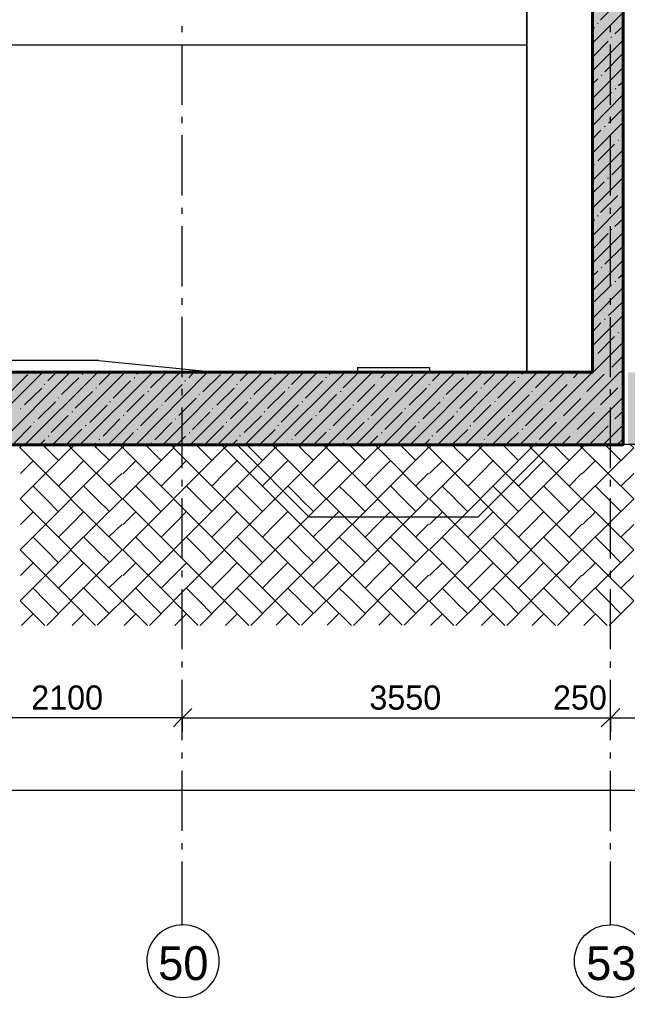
# Model space of a CAD drawing. Header units: millimetres. Extents: x -136833 to 49383, y -8033 to 344618.
# Drawn here: x -31402 to -26356, y 39971 to 48081 of the extents above; entities that cross this region are included whole.
import ezdxf

# ---------------------------------------------------------------- set-up
doc = ezdxf.new("R2010")
doc.units = ezdxf.units.MM
doc.layers.add('PDF _Геометрия', color=7, linetype='Continuous', true_color=0x1d1d1d)
doc.layers.add('PDF _Сплошная заливка', color=7, linetype='Continuous', true_color=0xffffff)
doc.layers.add('PDF _Текст', color=7, linetype='Continuous')

msp = doc.modelspace()

# ---------------------------------------------------------------- hatches: boundary and pattern name
at = {"layer": 'PDF _Сплошная заливка', "transparency": 33554559}
h = msp.add_hatch(color=256, dxfattribs=at)
h.paths.add_polyline_path([(-99774.8, 44556.2), (-99774.8, 45156.6), (-104045.4, 45156.6), (-104045.4, 44556.2)])
h.paths.add_polyline_path([(646.3, 44556.2), (646.3, 45156.6), (-26352.2, 45156.6), (-26352.2, 44556.2)])
h.paths.add_polyline_path([(-26398.8, 44556.2), (-26398.8, 45156.6), (-50899.8, 45156.6), (-50899.8, 44556.2)])
h.paths.add_polyline_path([(-50950.6, 44556.2), (-50950.6, 45156.6), (-98974.8, 45156.6), (-98974.8, 44556.2)])

# ---------------------------------------------------------------- linework, layer by layer
at = {"layer": 'PDF _Геометрия', "color": 7, "lineweight": 9}
for points in [[(-26595.6, 59514.9), (-26392.5, 59514.9), (-26392.5, 60933), (-26392.5, 45155.4)], [(-31894, 47872.8), (-27190.9, 47872.8), (-27190.9, 48283.4), (-27190.9, 45154.9), (-27990.9, 45154.9)], [(-30051.3, 47976.3), (-30051.3, 48027.1)], [(-26497.8, 47975.8), (-26497.8, 48026.6)], [(-30051.3, 47375.2), (-30051.3, 47874.7)], [(-27190.9, 45154.9), (-27190.9, 47872.8)], [(-26497.8, 47374.7), (-26497.8, 47874.2)], [(-30051.3, 47222.8), (-30051.3, 47273.6)], [(-26497.8, 47222.3), (-26497.8, 47273.1)], [(-30051.3, 46621.7), (-30051.3, 47121.2)], [(-26497.8, 46621.2), (-26497.8, 47120.7)], [(-30051.3, 46469.3), (-30051.3, 46520.1)], [(-26497.8, 46468.8), (-26497.8, 46519.6)], [(-30051.3, 45868.2), (-30051.3, 46367.8)], [(-26497.8, 45867.7), (-26497.8, 46367.2)], [(-30051.3, 45715.8), (-30051.3, 45770.8)], [(-26497.8, 45715.3), (-26497.8, 45770.3)], [(-30051.3, 45114.8), (-30051.3, 45614.3)], [(-26497.8, 45114.2), (-26497.8, 45613.7)], [(-30744.4, 45252.8), (-31896, 45252.8)], [(-30743.3, 45252.5), (-29744.2, 45155.1)], [(-29746.2, 45155.7), (-28594.8, 45155.7), (-28594.8, 45193.9)], [(-28599.1, 45195.1), (-27998.1, 45195.1), (-27998.1, 45157), (-28599.1, 45157)], [(251.1, 45156.7), (640.3, 45156.7), (640.3, 44555.6), (-97975.2, 44555.6)], [(-26646.9, 45156.8), (-27197.4, 45156.8)], [(-30051.3, 44962.4), (-30051.3, 45017.4)], [(-26497.8, 44961.8), (-26497.8, 45016.8)], [(-30051.3, 44361.3), (-30051.3, 44865)], [(-26497.8, 44360.7), (-26497.8, 44864.5)], [(-29597.1, 44555.6), (-26997.9, 44555.6), (-27599.3, 43954.5)], [(-29595.5, 44555), (-28998.4, 43953.9)], [(-30051.3, 44208.9), (-30051.3, 44263.9)], [(-26497.8, 44208.3), (-26497.8, 44263.3)], [(-30051.3, 43612), (-30051.3, 44111.5)], [(-26497.8, 43611.4), (-26497.8, 44110.9)], [(-27594.5, 43953.1), (-28996, 43953.1)], [(-30051.3, 43455.4), (-30051.3, 43510.4)], [(-26497.8, 43454.8), (-26497.8, 43509.8)], [(-30051.3, 42858.5), (-30051.3, 43358)], [(-26497.8, 42857.9), (-26497.8, 43357.4)], [(-30051.3, 42706.1), (-30051.3, 42756.9)], [(-26497.8, 42705.5), (-26497.8, 42756.3)], [(-30051.3, 42105), (-30051.3, 42604.5)], [(-26497.8, 42104.4), (-26497.8, 42603.9)], [(-30051.3, 42291.2), (-30051.3, 42397.1)], [(-26497.8, 42290.7), (-26497.8, 42396.5)], [(-32151.1, 42291.2), (-30051.3, 42291.2), (-30051.3, 42172.7)], [(-30049.3, 42290.7), (-26497.8, 42290.7), (-26497.8, 42172.2)], [(-26973.3, 42289.7), (-26532.9, 42289.7)], [(-26531.3, 42289.2), (-26366.2, 42289.2)], [(-26493.3, 42289.2), (-26243.3, 42289.2), (-26243.3, 42170.6)], [(-30051.3, 41952.6), (-30051.3, 42003.4)], [(-26497.8, 41952), (-26497.8, 42002.8)], [(-30051.3, 41351.5), (-30051.3, 41851)], [(-26497.8, 41350.9), (-26497.8, 41850.4)], [(-103561.8, 41688.5), (175.3, 41688.5)], [(-30051.3, 41199.1), (-30051.3, 41249.9)], [(-26497.8, 41198.5), (-26497.8, 41249.3)], [(-30051.3, 40568.4), (-30051.3, 41097.5)], [(-26497.8, 40567.8), (-26497.8, 41096.9)]]:
    msp.add_lwpolyline(points, dxfattribs=at)
at = {"layer": 'PDF _Геометрия', "color": 7, "lineweight": 40}
for points in [[(-50895.1, 44554.3), (-26392.5, 44554.3), (-26392.5, 45155.4), (-26392.5, 48283.9), (-26392.5, 48525.2), (-26392.5, 52534.1), (-26392.5, 52775.4), (-44091.7, 52775.4)], [(-44096.1, 48285.1), (-26646.9, 48285.1), (-26646.9, 45156.8), (-50648.6, 45156.8)]]:
    msp.add_lwpolyline(points, dxfattribs=at)
at = {"layer": 'PDF _Геометрия', "lineweight": 9}
for points in [[(-26580.5, 48077.9), (-26436.4, 48221.8)], [(-26642.2, 47890.2), (-26392.5, 48140)], [(-26641.8, 48004.4), (-26629.4, 48017.1)], [(-26603.1, 48047.7), (-26603.1, 48051.8)], [(-26460, 47962.1), (-26392.5, 48025.6)], [(-26489, 47933.4), (-26489, 47937.6)], [(-26642.3, 47775.9), (-26515.3, 47902.9)], [(-26642.2, 47661.6), (-26392.5, 47911.3)], [(-26545.4, 47649), (-26401.3, 47792.9)], [(-26642.2, 47433), (-26392.5, 47682.8)], [(-26571.9, 47618.6), (-26568, 47622.9)], [(-26645.6, 47548.1), (-26603.1, 47590.4)], [(-26430.5, 47534.6), (-26392.5, 47568.5)], [(-26642.2, 47204.4), (-26392.5, 47458.4)], [(-26633, 47336.5), (-26489, 47476.2)], [(-26457.8, 47504.4), (-26453.9, 47508.6)], [(-26515, 47221.3), (-26392.5, 47344.1)], [(-26642.2, 46980), (-26392.5, 47229.8)], [(-26644.8, 47094.9), (-26576.7, 47162.6)], [(-26545.6, 47191.9), (-26541.6, 47196.2)], [(-26602.2, 46908.7), (-26462.7, 47048.4)], [(-26431.5, 47077.7), (-26427.6, 47081.9)], [(-26401, 47107), (-26392.5, 47115.5)], [(-26642.2, 46751.4), (-26392.5, 47001.2)], [(-26629.4, 46878.4), (-26629.4, 46882.6)], [(-26485.5, 46793.8), (-26392.5, 46886.9)], [(-26647.9, 46638.6), (-26550.4, 46736)], [(-26642.2, 46522.8), (-26392.5, 46772.6)], [(-26515.3, 46764.1), (-26515.3, 46768.4)], [(-26401.3, 46649.9), (-26401.3, 46654.1)], [(-26580.5, 46482.1), (-26436.4, 46621.8)], [(-26642.2, 46294.2), (-26392.5, 46544)], [(-26641.8, 46408.5), (-26629.4, 46421.2)], [(-26603.1, 46451.7), (-26603.1, 46456)], [(-26460, 46366.2), (-26392.5, 46429.7)], [(-26642.2, 46065.6), (-26392.5, 46315.4)], [(-26489, 46337.5), (-26489, 46341.7)], [(-26642.3, 46179.9), (-26515.3, 46306.9)], [(-26545.4, 46053), (-26401.3, 46192.7)], [(-26642.2, 45837), (-26392.5, 46086.8)], [(-26645.6, 45952.2), (-26603.1, 45994.5)], [(-26571.9, 46022.6), (-26568, 46026.9)], [(-26457.8, 45908.4), (-26453.9, 45912.6)], [(-26430.5, 45938.6), (-26392.5, 45972.5)], [(-26642.2, 45608.4), (-26392.5, 45858.2)], [(-26633, 45740.6), (-26489, 45880.3)], [(-26515, 45625.4), (-26392.5, 45743.9)], [(-26642.2, 45379.8), (-26392.5, 45629.6)], [(-26545.6, 45596), (-26541.6, 45596)], [(-26644.8, 45494.7), (-26576.7, 45566.7)], [(-26401, 45511.1), (-26392.5, 45519.5)], [(-26602.2, 45312.8), (-26462.7, 45452.5)], [(-26431.5, 45481.8), (-26427.6, 45486)], [(-26642.2, 45155.4), (-26392.5, 45405.2)], [(-26629.4, 45282.4), (-26629.4, 45282.4)], [(-26485.5, 45197.8), (-26392.5, 45290.9)], [(-26413.5, 45155.4), (-26392.5, 45176.6)], [(-31810.8, 44555.4), (-31209.4, 45156.6)], [(-31582.1, 44555.6), (-30981.3, 45156.7)], [(-31476, 44994.5), (-31332.3, 45138.4)], [(-31354.1, 44555.7), (-30753.2, 45156.9)], [(-31167.4, 45084.7), (-31095.4, 45156.6)], [(-31126, 44555.9), (-30525.1, 45157)], [(-31054.8, 44971), (-30911.1, 45110.7)], [(-30898, 44556), (-30296.9, 45157.1)], [(-30880.4, 45138.7), (-30876, 45142.9)], [(-30740.4, 45055.3), (-30639.1, 45156.9)], [(-30665.5, 44554.8), (-30068.8, 45156)], [(-30450.5, 45108.3), (-30446.1, 45112.5)], [(-30437.4, 44555), (-29840.7, 45156.2)], [(-30428, 45140.1), (-30411, 45157.1)], [(-30314.3, 45026), (-30182.9, 45157.2)], [(-30213.8, 44555.2), (-29612.6, 45156.3)], [(-29997.2, 45109.5), (-29954.7, 45156.1)], [(-29985.7, 44555.3), (-29384.4, 45156.4)], [(-29879.5, 44994.2), (-29735.4, 45138.1)], [(-29757.6, 44555.5), (-29156.3, 45156.5)], [(-29570.4, 45084.4), (-29498.5, 45156.4)], [(-29529.5, 44555.5), (-28928.2, 45156.7)], [(-29458.3, 44970.7), (-29314.2, 45110.4)], [(-29301.5, 44555.7), (-28700.1, 45156.8)], [(-29279.1, 45138.4), (-29279.1, 45142.6)], [(-29143.9, 45055), (-29042.2, 45156.6)], [(-29072.7, 44555.9), (-28471.9, 45157)], [(-28858, 45110.6), (-28858, 45114.9)], [(-28844.6, 44556), (-28243.8, 45157.1)], [(-28830.8, 45139.8), (-28814.1, 45156.7)], [(-28716.9, 45025.7), (-28586, 45156.9)], [(-28612.6, 44554.9), (-28015.7, 45156)], [(-28404.2, 45110.4), (-28357.9, 45157)], [(-28384.5, 44555), (-27787.6, 45156.1)], [(-28282.3, 44993.9), (-28138.5, 45137.8)], [(-28160.3, 44555.2), (-27559.4, 45156.3)], [(-27973.3, 45084.1), (-27901.6, 45156)], [(-27932.1, 44555.3), (-27331.3, 45156.4)], [(-27861, 44970.4), (-27717.4, 45110.1)], [(-27704, 44555.4), (-27103.2, 45156.5)], [(-27682.3, 45138.1), (-27682.3, 45142.3)], [(-27547.2, 45054.7), (-27445.4, 45156.3)], [(-27475.9, 44555.5), (-26875.1, 45156.7)], [(-27261.1, 45110.3), (-27261.1, 45114.6)], [(-27247.7, 44555.7), (-26646.9, 45156.8)], [(-27234.1, 45139.5), (-27217.2, 45156.4)], [(-27120.1, 45025.4), (-26989.1, 45156.6)], [(-27020.2, 44555.9), (-26418.8, 45157)], [(-26803.4, 45110.1), (-26761, 45156.7)], [(-26694.4, 44996.2), (-26550.4, 45140.1)], [(-26515.3, 45168.2), (-26515.3, 45168.2)], [(-31362.1, 44884.5), (-31218.2, 45024.1)], [(-31196.3, 45054.8), (-31191.9, 45059)], [(-30766.4, 45024.4), (-30762, 45028.6)], [(-30624.9, 44940.6), (-30481.2, 45084.5)], [(-30194.9, 44910.3), (-30051.3, 45054.2)], [(-30029.4, 45084.8), (-30024.9, 45084.8)], [(-29765, 44884.2), (-29621.3, 45023.9)], [(-29599.5, 45054.5), (-29595, 45058.7)], [(-29169.6, 45024.1), (-29165.1, 45028.4)], [(-29028.3, 44940.3), (-28884.3, 45084.3)], [(-28598.3, 44910), (-28454.4, 45053.9)], [(-28428.1, 45084.6), (-28428.1, 45084.6)], [(-28168.4, 44883.9), (-28024.5, 45023.6)], [(-27998.1, 45054.2), (-27998.1, 45058.4)], [(-27568.2, 45023.9), (-27568.2, 45028.1)], [(-27431, 44940.1), (-27287.4, 45084)], [(-27001.7, 44909.7), (-26857.5, 45053.6)], [(-26831.2, 45084.3), (-26831.2, 45084.3)], [(-26580.5, 44886.2), (-26436.4, 45025.9)], [(-26401.3, 45053.9), (-26401.3, 45058.2)], [(-31082.2, 44940.6), (-31077.8, 44944.8)], [(-30940.9, 44856.8), (-30797.1, 44996.4)], [(-30511, 44826.4), (-30367.1, 44970.3)], [(-30336.4, 44994.1), (-30332, 44998.3)], [(-30081, 44796.1), (-29937.2, 44939.9)], [(-29915.3, 44970.6), (-29910.9, 44970.6)], [(-29485.4, 44940.2), (-29480.9, 44944.5)], [(-29344.4, 44856.5), (-29200.2, 44996.1)], [(-28914.4, 44826.1), (-28770.3, 44970.1)], [(-28735.2, 44993.8), (-28735.2, 44998.1)], [(-28484.4, 44795.8), (-28340.3, 44939.7)], [(-28314, 44970.3), (-28314, 44970.3)], [(-27884.1, 44940), (-27884.1, 44944.2)], [(-27747.1, 44856.2), (-27603.3, 44995.9)], [(-27317.1, 44825.8), (-27173.4, 44969.8)], [(-27147.1, 44996.1), (-27147.1, 45000.4)], [(-26887.1, 44795.5), (-26743.4, 44939.4)], [(-26786.3, 44554.3), (-26392.5, 44948)], [(-26717.1, 44970.1), (-26717.1, 44970.1)], [(-31398.1, 44856.7), (-31393.7, 44856.7)], [(-31248.2, 44770.2), (-31104.1, 44909.9)], [(-30818.3, 44739.8), (-30674.2, 44883.8)], [(-30652.3, 44910.2), (-30647.9, 44914.4)], [(-30397.1, 44712.2), (-30253.1, 44856.1)], [(-30222.4, 44884.1), (-30218, 44884.1)], [(-29801.3, 44856.4), (-29796.8, 44856.4)], [(-29651, 44769.9), (-29507.3, 44909.6)], [(-29229.8, 44742.3), (-29086.1, 44886.2)], [(-29055.5, 44909.9), (-29051, 44914.1)], [(-28799.9, 44711.9), (-28656.2, 44855.8)], [(-28634.4, 44886.4), (-28629.9, 44886.4)], [(-28204.4, 44856.1), (-28199.9, 44856.1)], [(-28054.5, 44769.6), (-27910.4, 44909.4)], [(-27633.2, 44741.9), (-27489.2, 44885.8)], [(-27454.1, 44909.7), (-27454.1, 44913.9)], [(-27203.2, 44711.6), (-27059.3, 44855.5)], [(-27033, 44886.1), (-27033, 44886.1)], [(-26603.1, 44855.8), (-26603.1, 44855.8)], [(-31138.7, 44657.4), (-30998.9, 44797)], [(-30968.2, 44826.3), (-30963.8, 44830.6)], [(-30708.7, 44627), (-30568.9, 44770.9)], [(-30538.2, 44796), (-30533.8, 44800.2)], [(-29967.1, 44681.8), (-29823.1, 44825.7)], [(-29537.1, 44655.7), (-29393.2, 44795.4)], [(-29371.3, 44826), (-29366.9, 44830.3)], [(-29115.9, 44628), (-28972.1, 44771.9)], [(-28941.4, 44795.7), (-28937, 44799.9)], [(-28369.9, 44681.6), (-28226.3, 44825.4)], [(-27940.5, 44655.4), (-27796.3, 44795.1)], [(-27770, 44825.7), (-27770, 44830)], [(-27519.3, 44627.7), (-27375.2, 44771.6)], [(-27340.1, 44795.4), (-27340.1, 44799.6)], [(-26918.9, 44771.9), (-26918.9, 44771.9)], [(-26773.2, 44681.3), (-26629.4, 44825.2)], [(-26460, 44770.2), (-26392.5, 44833.7)], [(-31445.4, 44566.6), (-31305.9, 44710.5)], [(-31284, 44742.5), (-31279.6, 44742.5)], [(-30854.1, 44712.1), (-30849.7, 44716.3)], [(-30278.7, 44596.6), (-30139, 44740.6)], [(-30108.3, 44769.9), (-30103.9, 44769.9)], [(-29853.2, 44567.6), (-29709.1, 44711.5)], [(-29687.2, 44742.2), (-29682.8, 44742.2)], [(-29257.3, 44711.8), (-29252.8, 44716.1)], [(-28686, 44597.7), (-28542.1, 44741.6)], [(-28511.5, 44769.6), (-28507, 44769.6)], [(-28256, 44567.3), (-28112.2, 44711.2)], [(-28090.4, 44741.9), (-28085.9, 44741.9)], [(-27660.5, 44711.5), (-27655.9, 44715.7)], [(-27089.3, 44597.4), (-26945.3, 44741.3)], [(-26659.3, 44567), (-26515.3, 44711)], [(-26557.6, 44554.3), (-26392.5, 44719.4)], [(-26489, 44741.6), (-26489, 44741.6)], [(-31161.2, 44625.5), (-31156.8, 44629.8)], [(-31011.6, 44555.9), (-30884.8, 44682.9)], [(-30551.9, 44555.1), (-30454.9, 44656.7)], [(-30424.2, 44681.7), (-30419.8, 44686)], [(-30097.1, 44554.4), (-30024.9, 44626.4)], [(-29994.3, 44655.6), (-29989.8, 44655.6)], [(-29573.1, 44627.9), (-29568.7, 44632.2)], [(-29410.5, 44554.2), (-29279.1, 44681.1)], [(-28959.8, 44556.1), (-28858, 44657.7)], [(-28827.4, 44681.5), (-28822.9, 44685.7)], [(-28500.1, 44555.4), (-28428.1, 44627.4)], [(-28397.5, 44655.4), (-28393, 44655.4)], [(-27976.3, 44627.7), (-27971.8, 44631.9)], [(-27813.7, 44553.9), (-27682.3, 44680.9)], [(-27362.5, 44555.8), (-27261.1, 44657.4)], [(-27230.6, 44681.2), (-27226, 44685.4)], [(-26903, 44555.1), (-26831.2, 44627.1)], [(-26804.9, 44657.7), (-26804.9, 44657.7)], [(-31234.4, 44554), (-31191.9, 44596.3)], [(-30783.3, 44555.9), (-30770.7, 44568.6)], [(-30740, 44597.9), (-30735.6, 44602.1)], [(-30310.1, 44567.5), (-30305.7, 44571.8)], [(-29637.6, 44553.7), (-29595, 44596)], [(-29186.6, 44555.6), (-29173.9, 44568.3)], [(-29143.2, 44597.6), (-29138.8, 44601.8)], [(-28713.3, 44567.2), (-28708.8, 44571.5)], [(-28044.6, 44554.7), (-27998.1, 44597)], [(-27585.1, 44554), (-27568.2, 44566.7)], [(-27546.4, 44597.3), (-27541.9, 44601.5)], [(-27116.5, 44567), (-27112, 44571.2)], [(-26443.9, 44554.4), (-26401.3, 44596.7)]]:
    msp.add_lwpolyline(points, dxfattribs=at)
at = {"layer": 'PDF _Геометрия', "color": 7, "lineweight": 9}
msp.add_lwpolyline([(-31894.7, 45155.1), (-29744.2, 45155.1)], close=True, dxfattribs=at)
at = {"layer": 'PDF _Геометрия', "color": 28, "lineweight": 9, "true_color": 0x0e0e0e}
for points in [[(-31401.8, 44530.5), (-31376.1, 44556)], [(-31395.9, 43258.8), (-30972.5, 43682.2), (-31395.9, 44105.5), (-30972.5, 44528.8), (-30993.9, 44554.2)], [(-31175.8, 43055.6), (-30972.5, 43258.8), (-31395.9, 43682.2), (-30972.5, 44105.5), (-31395.9, 44528.8)], [(-31183.1, 44528.5), (-31204.4, 44553.8)], [(-31077.8, 44422.8), (-31183.7, 44528.6)], [(-30979, 43260.8), (-30551.4, 43684.1), (-30979, 44107.5), (-30551.4, 44530.7), (-30576.6, 44556.1)], [(-30758.6, 43057.7), (-30551.4, 43260.8), (-30979, 43684.1), (-30551.4, 44107.5), (-30979, 44530.7)], [(-30972.5, 44528.8), (-30972.5, 44528.8)], [(-30972.5, 44528.8), (-30972.5, 44528.8)], [(-30971.3, 44528.5), (-30946.2, 44553.9)], [(-30762, 44529.1), (-30783.3, 44554.5)], [(-30656.7, 44423.5), (-30762.4, 44529.3)], [(-30551.4, 44530.7), (-30551.4, 44530.7)], [(-30551.4, 44530.7), (-30551.4, 44530.7)], [(-30546.5, 44529.2), (-30525.1, 44554.6)], [(-30544.6, 43258.8), (-30121.5, 43682), (-30544.6, 44105.4), (-30121.5, 44528.7), (-30146.7, 44554.2)], [(-30324.5, 43055.6), (-30121.5, 43258.8), (-30544.6, 43682), (-30121.5, 44105.4), (-30544.6, 44528.7)], [(-30332, 44528.4), (-30357.3, 44553.8)], [(-30226.7, 44422.7), (-30332.9, 44528.6)], [(-30124.8, 44529.8), (-30103.9, 44555.3)], [(-30123.9, 43259.4), (-29700.3, 43682.7), (-30123.9, 44106.1), (-29700.3, 44529.4), (-29725.7, 44554.8)], [(-29903.5, 43056.2), (-29700.3, 43259.4), (-30123.9, 43682.7), (-29700.3, 44106.1), (-30123.9, 44529.4)], [(-30121.5, 44528.7), (-30121.5, 44528.7)], [(-30121.5, 44528.7), (-30121.5, 44528.7)], [(-29910.9, 44529.1), (-29936.2, 44554.4)], [(-29805.6, 44423.4), (-29911.5, 44529.2)], [(-29702.5, 43260.1), (-29279.1, 43683.4), (-29702.5, 44106.7), (-29279.1, 44530), (-29300.2, 44555.5)], [(-29482.5, 43056.9), (-29279.1, 43260.1), (-29702.5, 43683.4), (-29279.1, 44106.7), (-29702.5, 44530)], [(-29700.3, 44529.4), (-29700.3, 44529.4)], [(-29700.3, 44529.4), (-29700.3, 44529.4)], [(-29699.4, 44529.1), (-29674, 44554.5)], [(-29489.7, 44529.7), (-29515.2, 44555.1)], [(-29384.4, 44424.1), (-29490.2, 44529.9)], [(-29281.1, 43260.8), (-28858, 43684.1), (-29281.1, 44107.4), (-28858, 44530.7), (-28879.1, 44556.1)], [(-29060.9, 43057.6), (-28858, 43260.8), (-29281.1, 43684.1), (-28858, 44107.4), (-29281.1, 44530.7)], [(-29279.1, 44530), (-29279.1, 44530)], [(-29279.1, 44530), (-29279.1, 44530)], [(-29278.3, 44529.8), (-29252.8, 44555.2)], [(-29068.6, 44530.4), (-29089.7, 44555.8)], [(-28963.3, 44424.7), (-29068.8, 44530.5)], [(-28858, 44530.7), (-28858, 44530.7)], [(-28858, 44530.7), (-28858, 44530.7)], [(-28857.3, 44530.4), (-28831.7, 44555.8)], [(-28855.5, 43260), (-28428.1, 43683.3), (-28855.5, 44106.7), (-28428.1, 44530), (-28453.8, 44555.4)], [(-28631.2, 43056.9), (-28428.1, 43260), (-28855.5, 43683.3), (-28428.1, 44106.7), (-28855.5, 44530)], [(-28638.6, 44529.7), (-28664.3, 44555.1)], [(-28533.4, 44424), (-28639.3, 44529.8)], [(-28430.3, 43260.7), (-28006.9, 43684), (-28430.3, 44107.4), (-28006.9, 44530.6), (-28032.1, 44556)], [(-28210.2, 43057.5), (-28006.9, 43260.7), (-28430.3, 43684), (-28006.9, 44107.4), (-28430.3, 44530.6)], [(-28428.1, 44530), (-28428.1, 44530)], [(-28428.1, 44530), (-28428.1, 44530)], [(-28423, 44528.4), (-28401.7, 44553.8)], [(-28217.5, 44530.3), (-28242.6, 44555.7)], [(-28112.2, 44424.6), (-28217.9, 44530.5)], [(-28006.9, 44530.6), (-28006.9, 44530.6)], [(-28006.9, 44530.6), (-28006.9, 44530.6)], [(-28001.9, 44529.1), (-27980.6, 44554.5)], [(-28000.2, 43258.7), (-27577, 43682), (-28000.2, 44105.4), (-27577, 44528.7), (-27602.3, 44554.1)], [(-27780.5, 43055.5), (-27577, 43258.7), (-28000.2, 43682), (-27577, 44105.4), (-28000.2, 44528.7)], [(-27787.6, 44528.3), (-27812.8, 44553.7)], [(-27682.3, 44422.7), (-27787.8, 44528.5)], [(-27579.4, 43259.3), (-27155.8, 43682.6), (-27579.4, 44106), (-27155.8, 44529.3), (-27177.3, 44554.7)], [(-27358.8, 43056.1), (-27155.8, 43259.3), (-27579.4, 43682.6), (-27155.8, 44106), (-27579.4, 44529.3)], [(-27577, 44528.7), (-27577, 44528.7)], [(-27577, 44528.7), (-27577, 44528.7)], [(-27575.9, 44528.4), (-27550.7, 44553.8)], [(-27366.4, 44529), (-27387.8, 44554.4)], [(-27261.1, 44423.3), (-27367.1, 44529.1)], [(-27158, 43260), (-26734.7, 43683.3), (-27158, 44106.6), (-26734.7, 44530), (-26755.6, 44555.4)], [(-26937.8, 43056.8), (-26734.7, 43260), (-27158, 43683.3), (-26734.7, 44106.6), (-27158, 44530)], [(-27155.8, 44529.3), (-27155.8, 44529.3)], [(-27155.8, 44529.3), (-27155.8, 44529.3)], [(-27154.9, 44529), (-27129.5, 44554.5)], [(-26945.3, 44529.7), (-26966.1, 44555)], [(-26840, 44424), (-26945.7, 44529.8)], [(-26734.7, 44530), (-26734.7, 44530)], [(-26734.7, 44530), (-26734.7, 44530)], [(-26733.8, 44529.7), (-26708.4, 44555.1)], [(-26732.4, 43259.3), (-26304.7, 43682.6), (-26732.4, 44105.9), (-26304.7, 44529.3), (-26330.3, 44554.7)], [(-26508.1, 43056.1), (-26304.7, 43259.3), (-26732.4, 43682.6), (-26304.7, 44105.9), (-26732.4, 44529.3)], [(-26515.3, 44529), (-26540.9, 44554.3)], [(-26410, 44423.3), (-26516.2, 44529.1)], [(-31394.1, 44316.6), (-31288.4, 44422.5)], [(-30973.4, 44317.3), (-30867.2, 44423.1)], [(-30543.2, 44316.6), (-30437.3, 44422.4)], [(-30121.9, 44317.2), (-30016.2, 44423.1)], [(-29700.5, 44317.9), (-29595, 44423.7)], [(-29279.8, 44318.6), (-29173.9, 44424.4)], [(-28858.4, 44319.2), (-28752.7, 44425.1)], [(-28428.3, 44318.5), (-28322.8, 44424.3)], [(-27998.8, 44316.5), (-27892.8, 44422.3)], [(-27577.4, 44317.1), (-27471.7, 44423)], [(-27156, 44317.8), (-27050.5, 44423.6)], [(-26730.5, 44317.1), (-26620.6, 44422.9)], [(-31078.5, 44211.3), (-30972.5, 44317.1)], [(-30661.6, 44213.3), (-30551.4, 44319.1)], [(-30227.1, 44211.3), (-30121.5, 44317.1)], [(-29806.3, 44211.9), (-29700.3, 44317.8)], [(-29385, 44212.6), (-29279.1, 44318.4)], [(-28963.6, 44213.2), (-28858, 44319)], [(-28534.1, 44212.5), (-28428.1, 44318.3)], [(-28112.8, 44213.1), (-28006.9, 44319)], [(-27682.6, 44211.2), (-27577, 44317)], [(-27261.9, 44211.9), (-27155.8, 44317.6)], [(-26840.5, 44212.5), (-26734.7, 44318.3)], [(-26410.3, 44211.8), (-26304.7, 44317.6)], [(-31183.1, 44105.1), (-31288.9, 44211)], [(-30762, 44105.8), (-30867.5, 44211.7)], [(-30332, 44105.1), (-30438.1, 44210.9)], [(-29910.9, 44105.8), (-30016.7, 44211.6)], [(-29489.7, 44106.4), (-29595.3, 44212.3)], [(-29068.6, 44107.1), (-29174.6, 44212.9)], [(-28638.6, 44106.3), (-28749, 44212.2)], [(-28217.5, 44107), (-28323.1, 44212.9)], [(-27787.6, 44105), (-27893.6, 44210.8)], [(-27366.4, 44105.7), (-27472.2, 44211.5)], [(-26945.3, 44106.3), (-27050.9, 44212.1)], [(-26515.3, 44105.6), (-26621.4, 44211.4)], [(-31077.8, 43999.5), (-31183.7, 44105.3)], [(-30972.5, 44105.5), (-30972.5, 44105.5)], [(-30972.5, 44105.5), (-30972.5, 44105.5)], [(-30656.7, 44000.1), (-30762.4, 44105.9)], [(-30551.4, 44107.5), (-30551.4, 44107.5)], [(-30551.4, 44107.5), (-30551.4, 44107.5)], [(-30226.7, 43999.4), (-30332.9, 44105.2)], [(-30121.5, 44105.4), (-30121.5, 44105.4)], [(-30121.5, 44105.4), (-30121.5, 44105.4)], [(-29805.6, 44000.1), (-29911.5, 44105.9)], [(-29700.3, 44106.1), (-29700.3, 44106.1)], [(-29700.3, 44106.1), (-29700.3, 44106.1)], [(-29384.4, 44000.8), (-29490.2, 44106.6)], [(-29279.1, 44106.7), (-29279.1, 44106.7)], [(-29279.1, 44106.7), (-29279.1, 44106.7)], [(-28963.3, 44001.4), (-29068.8, 44107.2)], [(-28858, 44107.4), (-28858, 44107.4)], [(-28858, 44107.4), (-28858, 44107.4)], [(-28533.4, 44000.7), (-28639.3, 44106.5)], [(-28428.1, 44106.7), (-28428.1, 44106.7)], [(-28428.1, 44106.7), (-28428.1, 44106.7)], [(-28112.2, 44001.4), (-28217.9, 44107.2)], [(-28006.9, 44107.4), (-28006.9, 44107.4)], [(-28006.9, 44107.4), (-28006.9, 44107.4)], [(-27682.3, 43999.3), (-27787.8, 44105.2)], [(-27577, 44105.4), (-27577, 44105.4)], [(-27577, 44105.4), (-27577, 44105.4)], [(-27261.1, 44000), (-27367.1, 44105.8)], [(-27155.8, 44106), (-27155.8, 44106)], [(-27155.8, 44106), (-27155.8, 44106)], [(-26840, 44000.6), (-26945.7, 44106.5)], [(-26734.7, 44106.6), (-26734.7, 44106.6)], [(-26734.7, 44106.6), (-26734.7, 44106.6)], [(-26410, 43999.9), (-26516.2, 44105.8)], [(-31394.1, 43893.3), (-31288.4, 43999.1)], [(-30973.4, 43894), (-30867.2, 43999.8)], [(-30543.2, 43893.2), (-30437.3, 43999.1)], [(-30121.9, 43893.9), (-30016.2, 43999.8)], [(-29700.5, 43894.6), (-29595, 44000.4)], [(-29279.8, 43895.3), (-29173.9, 44001.1)], [(-28858.4, 43895.9), (-28752.7, 44001.7)], [(-28428.3, 43895.2), (-28322.8, 44001)], [(-27998.8, 43893.2), (-27892.8, 43999)], [(-27577.4, 43893.8), (-27471.7, 43999.7)], [(-27156, 43894.5), (-27050.5, 44000.3)], [(-26730.5, 43893.8), (-26620.6, 43999.6)], [(-31078.5, 43788), (-30972.5, 43893.8)], [(-30661.6, 43790), (-30551.4, 43895.8)], [(-30227.1, 43787.9), (-30121.5, 43893.7)], [(-29806.3, 43788.6), (-29700.3, 43894.4)], [(-29385, 43789.3), (-29279.1, 43895.1)], [(-28963.6, 43789.9), (-28858, 43895.8)], [(-28534.1, 43789.2), (-28428.1, 43895)], [(-28112.8, 43789.9), (-28006.9, 43895.7)], [(-27682.6, 43787.8), (-27577, 43893.6)], [(-27261.9, 43788.5), (-27155.8, 43894.3)], [(-26840.5, 43789.2), (-26734.7, 43895)], [(-26410.3, 43788.4), (-26304.7, 43894.3)], [(-31183.1, 43681.8), (-31288.9, 43787.6)], [(-30762, 43682.5), (-30867.5, 43788.3)], [(-30332, 43681.7), (-30438.1, 43787.6)], [(-29910.9, 43682.4), (-30016.7, 43788.2)], [(-29489.7, 43683.1), (-29595.3, 43788.9)], [(-29068.6, 43683.8), (-29174.6, 43789.6)], [(-28638.6, 43683), (-28749, 43788.8)], [(-28217.5, 43683.7), (-28323.1, 43789.5)], [(-27787.6, 43681.7), (-27893.6, 43787.5)], [(-27366.4, 43682.3), (-27472.2, 43788.2)], [(-26945.3, 43683), (-27050.9, 43788.8)], [(-26515.3, 43682.3), (-26621.4, 43788.1)], [(-31077.8, 43576.1), (-31183.7, 43682)], [(-30972.5, 43682.2), (-30972.5, 43682.2)], [(-30972.5, 43682.2), (-30972.5, 43682.2)], [(-30656.7, 43576.8), (-30762.4, 43682.7)], [(-30551.4, 43684.1), (-30551.4, 43684.1)], [(-30551.4, 43684.1), (-30551.4, 43684.1)], [(-30226.7, 43576.1), (-30332.9, 43681.9)], [(-30121.5, 43682), (-30121.5, 43682)], [(-30121.5, 43682), (-30121.5, 43682)], [(-29805.6, 43576.7), (-29911.5, 43682.6)], [(-29700.3, 43682.7), (-29700.3, 43682.7)], [(-29700.3, 43682.7), (-29700.3, 43682.7)], [(-29384.4, 43577.4), (-29490.2, 43683.2)], [(-29279.1, 43683.4), (-29279.1, 43683.4)], [(-29279.1, 43683.4), (-29279.1, 43683.4)], [(-28963.3, 43578.1), (-29068.8, 43683.9)], [(-28858, 43684.1), (-28858, 43684.1)], [(-28858, 43684.1), (-28858, 43684.1)], [(-28533.4, 43577.4), (-28639.3, 43683.2)], [(-28428.1, 43683.3), (-28428.1, 43683.3)], [(-28428.1, 43683.3), (-28428.1, 43683.3)], [(-28112.2, 43578), (-28217.9, 43683.9)], [(-28006.9, 43684), (-28006.9, 43684)], [(-28006.9, 43684), (-28006.9, 43684)], [(-27682.3, 43576), (-27787.8, 43681.8)], [(-27577, 43682), (-27577, 43682)], [(-27577, 43682), (-27577, 43682)], [(-27261.1, 43576.7), (-27367.1, 43682.5)], [(-27155.8, 43682.6), (-27155.8, 43682.6)], [(-27155.8, 43682.6), (-27155.8, 43682.6)], [(-26840, 43577.3), (-26945.7, 43683.2)], [(-26734.7, 43683.3), (-26734.7, 43683.3)], [(-26734.7, 43683.3), (-26734.7, 43683.3)], [(-26410, 43576.6), (-26516.2, 43682.4)], [(-31394.1, 43469.9), (-31288.4, 43575.8)], [(-30973.4, 43470.6), (-30867.2, 43576.5)], [(-30543.2, 43469.9), (-30437.3, 43575.7)], [(-30121.9, 43470.6), (-30016.2, 43576.4)], [(-29700.5, 43471.2), (-29595, 43577.1)], [(-29279.8, 43471.9), (-29173.9, 43577.8)], [(-28858.4, 43472.6), (-28752.7, 43578.5)], [(-28428.3, 43471.9), (-28322.8, 43577.7)], [(-27998.8, 43469.8), (-27892.8, 43575.7)], [(-27577.4, 43470.5), (-27471.7, 43576.4)], [(-27156, 43471.2), (-27050.5, 43577)], [(-26730.5, 43470.5), (-26620.6, 43576.3)], [(-31078.5, 43364.6), (-30972.5, 43470.5)], [(-30661.6, 43366.6), (-30551.4, 43472.5)], [(-30227.1, 43364.6), (-30121.5, 43470.4)], [(-29806.3, 43365.2), (-29700.3, 43471.1)], [(-29385, 43365.9), (-29279.1, 43471.8)], [(-28963.6, 43366.6), (-28858, 43472.5)], [(-28534.1, 43365.9), (-28428.1, 43471.7)], [(-28112.8, 43366.6), (-28006.9, 43472.3)], [(-27682.6, 43364.5), (-27577, 43470.3)], [(-27261.9, 43365.2), (-27155.8, 43471)], [(-26840.5, 43365.8), (-26734.7, 43471.7)], [(-26410.3, 43365.1), (-26304.7, 43471)], [(-31183.1, 43258.4), (-31288.9, 43364.3)], [(-30762, 43259.2), (-30867.5, 43364.9)], [(-30332, 43258.4), (-30438.1, 43364.2)], [(-29910.9, 43259.1), (-30016.7, 43364.9)], [(-29489.7, 43259.8), (-29595.3, 43365.6)], [(-29068.6, 43260.4), (-29174.6, 43366.3)], [(-28638.6, 43259.7), (-28749, 43365.5)], [(-28217.5, 43260.4), (-28323.1, 43366.2)], [(-27787.6, 43258.3), (-27893.6, 43364.2)], [(-27366.4, 43259), (-27472.2, 43364.9)], [(-26945.3, 43259.7), (-27050.9, 43365.5)], [(-26515.3, 43258.9), (-26621.4, 43364.8)], [(-31191.9, 43055.3), (-31395.3, 43258.6)], [(-31077.8, 43152.8), (-31183.7, 43258.6)], [(-30770.7, 43056), (-30973.7, 43259.2)], [(-30972.5, 43258.8), (-30972.5, 43258.8)], [(-30972.5, 43258.8), (-30972.5, 43258.8)], [(-30656.7, 43153.5), (-30762.4, 43259.3)], [(-30551.4, 43260.8), (-30551.4, 43260.8)], [(-30551.4, 43260.8), (-30551.4, 43260.8)], [(-30340.8, 43055.3), (-30544, 43258.5)], [(-30226.7, 43152.8), (-30332.9, 43258.6)], [(-29919.6, 43056), (-30123.1, 43259.2)], [(-30121.5, 43258.8), (-30121.5, 43258.8)], [(-30121.5, 43258.8), (-30121.5, 43258.8)], [(-29805.6, 43153.4), (-29911.5, 43259.2)], [(-29498.5, 43056.7), (-29701.5, 43259.9)], [(-29700.3, 43259.4), (-29700.3, 43259.4)], [(-29700.3, 43259.4), (-29700.3, 43259.4)], [(-29384.4, 43154.1), (-29490.2, 43259.9)], [(-29077.3, 43057.4), (-29280.5, 43260.5)], [(-29279.1, 43260.1), (-29279.1, 43260.1)], [(-29279.1, 43260.1), (-29279.1, 43260.1)], [(-28963.3, 43154.8), (-29068.8, 43260.6)], [(-28858, 43260.8), (-28858, 43260.8)], [(-28858, 43260.8), (-28858, 43260.8)], [(-28647.4, 43055.3), (-28850.8, 43258.5)], [(-28533.4, 43154), (-28639.3, 43259.9)], [(-28226.3, 43057.3), (-28429.1, 43260.4)], [(-28428.1, 43260), (-28428.1, 43260)], [(-28428.1, 43260), (-28428.1, 43260)], [(-28112.2, 43154.7), (-28217.9, 43260.5)], [(-28006.9, 43260.7), (-28006.9, 43260.7)], [(-28006.9, 43260.7), (-28006.9, 43260.7)], [(-27796.3, 43055.2), (-27999.4, 43258.4)], [(-27682.3, 43152.6), (-27787.8, 43258.5)], [(-27375.2, 43055.9), (-27578.4, 43259.1)], [(-27577, 43258.7), (-27577, 43258.7)], [(-27577, 43258.7), (-27577, 43258.7)], [(-27261.1, 43153.3), (-27367.1, 43259.1)], [(-26954, 43056.6), (-27157.4, 43259.8)], [(-27155.8, 43259.3), (-27155.8, 43259.3)], [(-27155.8, 43259.3), (-27155.8, 43259.3)], [(-26840, 43154), (-26945.7, 43259.9)], [(-26734.7, 43260), (-26734.7, 43260)], [(-26734.7, 43260), (-26734.7, 43260)], [(-26524.1, 43055.8), (-26731.6, 43259.1)], [(-26410, 43153.3), (-26516.2, 43259.1)], [(-31385.9, 43055.1), (-31288.4, 43152.4)], [(-30964.6, 43055.7), (-30867.2, 43153.1)], [(-30534.4, 43055), (-30437.3, 43152.4)], [(-30113.7, 43055.7), (-30016.2, 43153.1)], [(-29692.3, 43056.4), (-29595, 43153.7)], [(-29271.5, 43057.1), (-29173.9, 43154.5)], [(-28850.1, 43057.8), (-28752.7, 43155.1)], [(-28419.9, 43057), (-28322.8, 43154.4)], [(-27990.4, 43055), (-27892.8, 43152.3)], [(-27569, 43055.6), (-27471.7, 43153)], [(-27147.6, 43056.3), (-27050.5, 43153.7)], [(-26718, 43055.6), (-26620.6, 43152.9)]]:
    msp.add_lwpolyline(points, dxfattribs=at)
at = {"layer": 'PDF _Геометрия', "color": 7, "lineweight": 18}
for points in [[(-30048.3, 42290.3), (-29972.3, 42366.5)], [(-26494.8, 42289.8), (-26418.8, 42366)], [(-30051.3, 42291.2), (-30123.4, 42215)], [(-26497.8, 42290.7), (-26573.7, 42214.4)]]:
    msp.add_lwpolyline(points, dxfattribs=at)
at = {"layer": 'PDF _Геометрия', "color": 7, "lineweight": 9}
msp.add_lwpolyline([(-30045, 40571.9, 0.422142), (-30345.3, 40271.2, 0.416883), (-30045, 39970.7, 0.412481), (-29744.2, 40271.2, 0.417753)], format="xyb", close=True, dxfattribs=at)
msp.add_lwpolyline([(-26500.1, 39971.7, 0.412345), (-26199.5, 40272.2, 0.417599), (-26500.1, 40572.7)], format="xyb", dxfattribs=at)
for points in [[(-26796.2, 40272.2), (-26796.2, 40441.5), (-26664.9, 40572.7), (-26500.1, 40572.7)], [(-26500.1, 39971.7), (-26664.9, 39971.7), (-26796.2, 40107.1), (-26796.2, 40272.2)]]:
    msp.add_open_spline(points, degree=3, dxfattribs=at)
at = {"layer": 'PDF _Сплошная заливка', "lineweight": 5, "transparency": 33554559}
msp.add_solid([(-26642.2, 48283.9), (-26392.5, 48283.9), (-26642.2, 45155.4), (-26392.5, 45155.4)], dxfattribs=at)

# ---------------------------------------------------------------- texts
at = {"layer": 'PDF _Текст', "attachment_point": 4, "style": ''}
for s, insert, char_height in [('2100', (-31305.1, 42456.5), 200.42), ('3550', (-28498.5, 42456.5), 200.42), ('250', (-26974.5, 42456.5), 200.42), ('50', (-30251, 40253), 280.26), ('53', (-26699.3, 40253), 280.26)]:
    msp.add_mtext(s, dxfattribs=dict(at, insert=insert, char_height=char_height))

doc.saveas('drawing.dxf')
